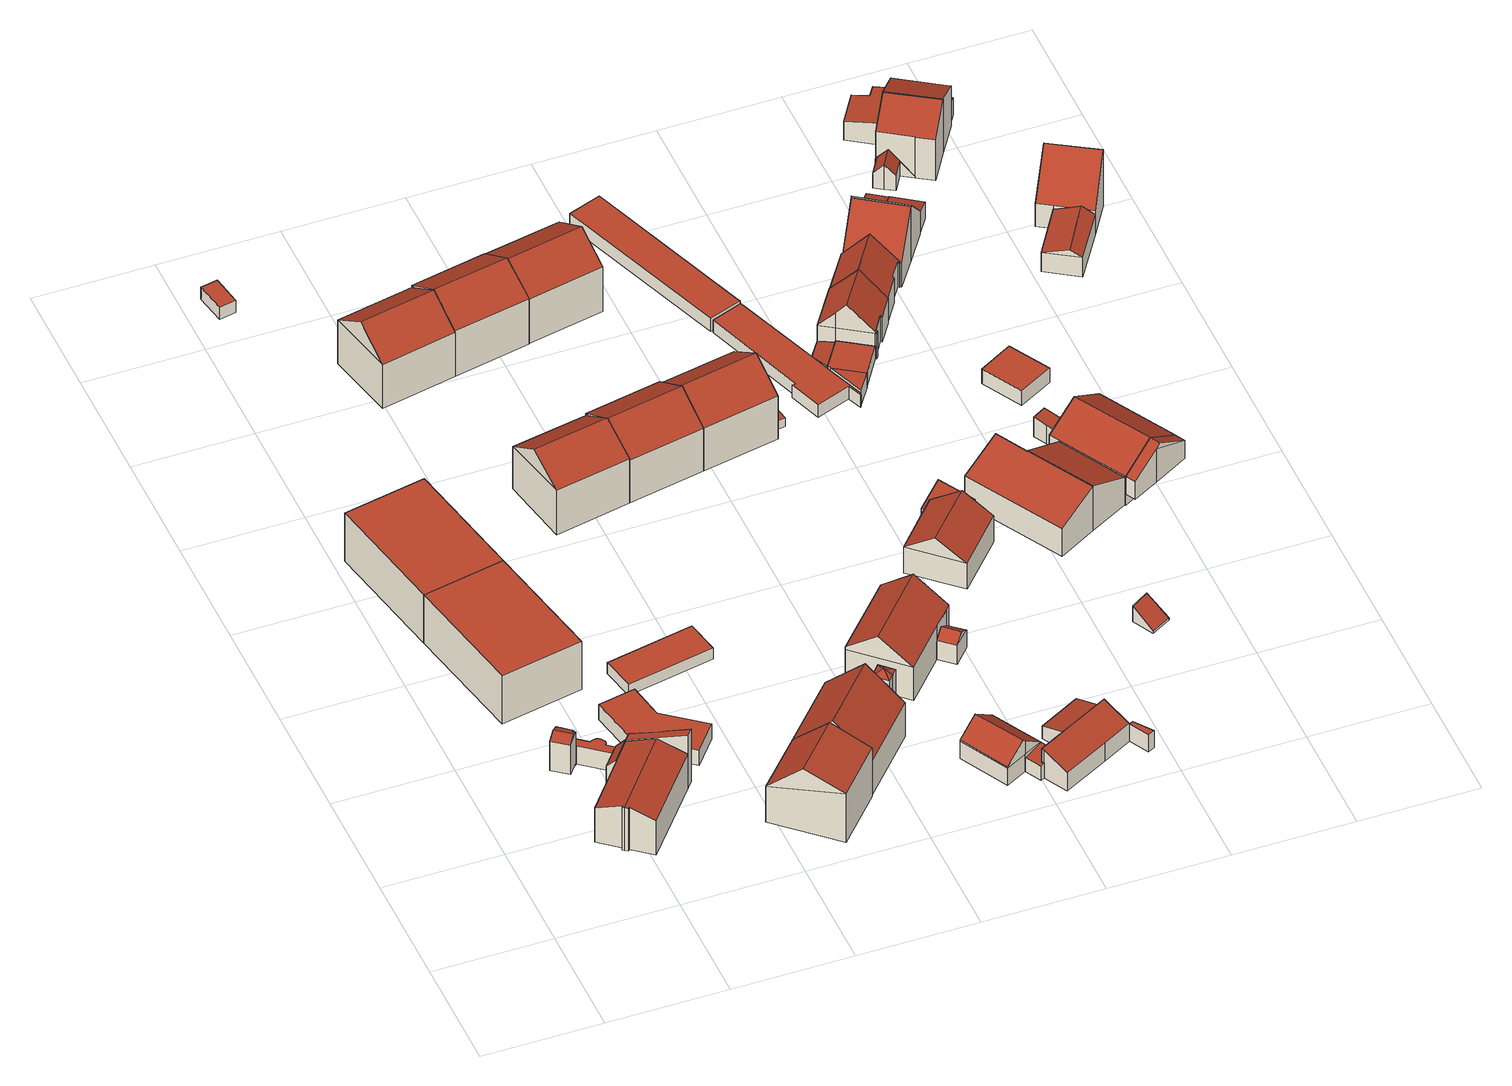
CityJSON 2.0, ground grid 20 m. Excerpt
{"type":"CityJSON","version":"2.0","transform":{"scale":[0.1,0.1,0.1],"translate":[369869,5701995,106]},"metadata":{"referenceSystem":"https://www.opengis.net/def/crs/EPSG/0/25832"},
"CityObjects":{
"building1":{"type":"Building","attributes":{"Gemeindeschluessel":"05911000","Geometrietyp2DReferenz":"3000","function":"31001_1313","roofType":"5000","measuredHeight":6.51,"storeysAboveGround":2},"geometry":[{"type":"Solid","lod":"2","boundaries":[[[[0,1,2,3]],[[4,5,1,0]],[[6,7,5,4]],[[8,9,7,6]],[[10,11,9,8]],[[3,2,11,10]],[[4,0,12,13,8,6]],[[13,12,3,10]],[[3,12,0]],[[8,13,10]],[[1,5,7,9,11,2]]]],"semantics":{"surfaces":[{"type":"WallSurface"},{"type":"RoofSurface"},{"type":"GroundSurface"}],"values":[[0,0,0,0,0,0,1,1,0,0,2]]}}]},
"building2":{"type":"Building","attributes":{"Gemeindeschluessel":"05911000","Geometrietyp2DReferenz":"3000","function":"31001_1010"},"address":[{"country":"Germany","locality":"Bochum","thoroughfareNumber":"17","thoroughfareName":"Freisenbruch"}],"children":["building2-1","building2-2","building2-3"]},
"building2-1":{"type":"BuildingPart","attributes":{"roofType":"2100","measuredHeight":10.44,"storeysAboveGround":2},"parents":["building2"],"geometry":[{"type":"Solid","lod":"2","boundaries":[[[[14,15,16,17]],[[18,19,15,14]],[[20,21,19,18]],[[22,23,24,21,20]],[[17,16,25,26,27]],[[22,20,18,14,17,27]],[[15,19,21,24,28,25,16]],[[26,29,23,22,27]],[[25,28,29,26]],[[28,24,23,29]]]],"semantics":{"surfaces":[{"type":"WallSurface"},{"type":"RoofSurface"},{"type":"GroundSurface"},{"type":"ClosureSurface"}],"values":[[0,0,0,0,0,1,2,0,3,3]]}}]},
"building2-2":{"type":"BuildingPart","attributes":{"roofType":"3100","measuredHeight":8.57,"storeysAboveGround":2},"parents":["building2"],"geometry":[{"type":"Solid","lod":"2","boundaries":[[[[30,31,32,33]],[[34,35,31,30]],[[36,37,35,34]],[[38,39,37,36]],[[40,41,39,38]],[[42,43,41,40]],[[44,45,24,23]],[[33,32,45,44]],[[26,42,40,38,36,34,29]],[[30,33,44,23,29,34]],[[31,35,37,39,41,43,25,28,24,45,32]],[[43,42,26,25]],[[25,26,29,28]],[[24,28,29,23]]]],"semantics":{"surfaces":[{"type":"WallSurface"},{"type":"RoofSurface"},{"type":"GroundSurface"},{"type":"ClosureSurface"}],"values":[[0,0,0,0,0,0,0,0,1,1,2,3,3,3]]}}]},
"building2-3":{"type":"BuildingPart","attributes":{"roofType":"2100","measuredHeight":7.07,"storeysAboveGround":2},"parents":["building2"],"geometry":[{"type":"Solid","lod":"2","boundaries":[[[[46,26,25,47,48]],[[49,50,43,42,51]],[[48,47,50,49]],[[51,46,48,49]],[[25,43,50,47]],[[42,26,46,51]],[[43,25,26,42]]]],"semantics":{"surfaces":[{"type":"WallSurface"},{"type":"RoofSurface"},{"type":"GroundSurface"},{"type":"ClosureSurface"}],"values":[[0,0,0,1,2,0,3]]}}]},
"building3":{"type":"Building","attributes":{"Gemeindeschluessel":"05911000","Geometrietyp2DReferenz":"3000","function":"51009_1610","roofType":"1000","measuredHeight":3.56},"geometry":[{"type":"Solid","lod":"2","boundaries":[[[[52,53,54,55]],[[56,57,53,52]],[[58,59,57,56]],[[60,61,59,58]],[[62,63,61,60]],[[64,65,63,62]],[[66,67,65,64]],[[68,69,67,66]],[[70,71,69,68]],[[72,73,71,70]],[[74,75,73,72]],[[76,77,75,74]],[[78,79,77,76]],[[80,81,79,78]],[[82,83,81,80]],[[84,85,83,82]],[[86,87,85,84]],[[88,89,87,86]],[[90,91,89,88]],[[55,54,91,90]],[[88,86,84,82,80,78,76,74,72,70,68,66,64,62,60,58,56,52,55,90]],[[53,57,59,61,63,65,67,69,71,73,75,77,79,81,83,85,87,89,91,54]]]],"semantics":{"surfaces":[{"type":"WallSurface"},{"type":"RoofSurface"},{"type":"GroundSurface"}],"values":[[0,0,0,0,0,0,0,0,0,0,0,0,0,0,0,0,0,0,0,0,1,2]]}}]},
"building4":{"type":"Building","attributes":{"Gemeindeschluessel":"05911000","Geometrietyp2DReferenz":"3000","function":"31001_1010","roofType":"1000","measuredHeight":9.64,"storeysAboveGround":3},"address":[{"country":"Germany","locality":"Bochum","thoroughfareNumber":"13","thoroughfareName":"Freisenbruch"}],"geometry":[{"type":"Solid","lod":"2","boundaries":[[[[92,93,94,95]],[[96,97,93,92]],[[98,99,97,96]],[[95,94,99,98]],[[96,92,95,98]],[[93,97,99,94]]]],"semantics":{"surfaces":[{"type":"WallSurface"},{"type":"RoofSurface"},{"type":"GroundSurface"}],"values":[[0,0,0,0,1,2]]}}]},
"building5":{"type":"Building","attributes":{"Gemeindeschluessel":"05911000","Geometrietyp2DReferenz":"3000","function":"31001_1010","roofType":"1000","measuredHeight":9.66,"storeysAboveGround":3},"address":[{"country":"Germany","locality":"Bochum","thoroughfareNumber":"15","thoroughfareName":"Freisenbruch"}],"geometry":[{"type":"Solid","lod":"2","boundaries":[[[[100,101,102,103]],[[92,93,101,100]],[[95,94,93,92]],[[103,102,94,95]],[[92,100,103,95]],[[101,93,94,102]]]],"semantics":{"surfaces":[{"type":"WallSurface"},{"type":"RoofSurface"},{"type":"GroundSurface"}],"values":[[0,0,0,0,1,2]]}}]},
"building6":{"type":"Building","attributes":{"Gemeindeschluessel":"05911000","Geometrietyp2DReferenz":"3000","function":"51009_1611","roofType":"5000","measuredHeight":4.18},"geometry":[{"type":"Solid","lod":"2","boundaries":[[[[104,105,106,107]],[[108,109,105,104]],[[110,111,109,108]],[[112,113,111,110]],[[107,106,113,112]],[[114,110,108]],[[108,104,115,114]],[[110,114,115,107,112]],[[107,115,104]],[[105,109,111,113,106]]]],"semantics":{"surfaces":[{"type":"WallSurface"},{"type":"RoofSurface"},{"type":"GroundSurface"}],"values":[[0,0,0,0,0,1,1,1,0,2]]}}]},
"building7":{"type":"Building","attributes":{"Gemeindeschluessel":"05911000","Geometrietyp2DReferenz":"3000","function":"31001_2463","roofType":"1000","measuredHeight":3.02,"storeysAboveGround":1},"geometry":[{"type":"Solid","lod":"2","boundaries":[[[[116,117,118,119]],[[120,121,117,116]],[[122,123,121,120]],[[124,125,123,122]],[[126,127,125,124]],[[119,118,127,126]],[[124,122,120,116,119,126]],[[117,121,123,125,127,118]]]],"semantics":{"surfaces":[{"type":"WallSurface"},{"type":"RoofSurface"},{"type":"GroundSurface"}],"values":[[0,0,0,0,0,0,1,2]]}}]},
"building8":{"type":"Building","attributes":{"Gemeindeschluessel":"05911000","Geometrietyp2DReferenz":"3000","function":"31001_2463","roofType":"1000","measuredHeight":2.39,"storeysAboveGround":1},"geometry":[{"type":"Solid","lod":"2","boundaries":[[[[128,129,130,131]],[[132,133,129,128]],[[134,135,133,132]],[[136,137,135,134]],[[131,130,137,136]],[[134,132,128,131,136]],[[129,133,135,137,130]]]],"semantics":{"surfaces":[{"type":"WallSurface"},{"type":"RoofSurface"},{"type":"GroundSurface"}],"values":[[0,0,0,0,0,1,2]]}}]},
"building9":{"type":"Building","attributes":{"Gemeindeschluessel":"05911000","Geometrietyp2DReferenz":"3000","function":"31001_1100","roofType":"3100","measuredHeight":12.51,"storeysAboveGround":2},"address":[{"country":"Germany","locality":"Bochum","thoroughfareNumber":"8","thoroughfareName":"Freisenbruch"}],"geometry":[{"type":"Solid","lod":"2","boundaries":[[[[138,139,140,141]],[[142,143,139,138]],[[144,145,143,142]],[[141,140,145,144]],[[138,146,142]],[[144,147,141]],[[141,147,146,138]],[[142,146,147,144]],[[139,143,145,140]]]],"semantics":{"surfaces":[{"type":"WallSurface"},{"type":"RoofSurface"},{"type":"GroundSurface"}],"values":[[0,0,0,0,0,0,1,1,2]]}}]},
"building10":{"type":"Building","attributes":{"Gemeindeschluessel":"05911000","Geometrietyp2DReferenz":"3000","function":"31001_2463","roofType":"1000","measuredHeight":2.2,"storeysAboveGround":1},"geometry":[{"type":"Solid","lod":"2","boundaries":[[[[148,149,150,151]],[[152,153,149,148]],[[154,155,153,152]],[[151,150,155,154]],[[152,148,151,154]],[[149,153,155,150]]]],"semantics":{"surfaces":[{"type":"WallSurface"},{"type":"RoofSurface"},{"type":"GroundSurface"}],"values":[[0,0,0,0,1,2]]}}]},
"building11":{"type":"Building","attributes":{"Gemeindeschluessel":"05911000","Geometrietyp2DReferenz":"3000","function":"31001_1010","roofType":"3100","measuredHeight":12.74,"storeysAboveGround":2},"address":[{"country":"Germany","locality":"Bochum","thoroughfareNumber":"3c","thoroughfareName":"Freisenbruch"}],"geometry":[{"type":"Solid","lod":"2","boundaries":[[[[156,157,158,159]],[[160,161,157,156]],[[162,163,161,160]],[[159,158,163,162]],[[156,164,160]],[[162,165,159]],[[159,165,164,156]],[[160,164,165,162]],[[157,161,163,158]]]],"semantics":{"surfaces":[{"type":"WallSurface"},{"type":"RoofSurface"},{"type":"GroundSurface"}],"values":[[0,0,0,0,0,0,1,1,2]]}}]},
"building12":{"type":"Building","attributes":{"Gemeindeschluessel":"05911000","Geometrietyp2DReferenz":"3000","function":"31001_1100","roofType":"3100","measuredHeight":12.61,"storeysAboveGround":2},"address":[{"country":"Germany","locality":"Bochum","thoroughfareNumber":"6","thoroughfareName":"Freisenbruch"}],"geometry":[{"type":"Solid","lod":"2","boundaries":[[[[166,167,168,138]],[[169,170,167,166]],[[171,172,170,169]],[[138,168,172,171]],[[166,173,169]],[[171,174,138]],[[138,174,173,166]],[[169,173,174,171]],[[167,170,172,168]]]],"semantics":{"surfaces":[{"type":"WallSurface"},{"type":"RoofSurface"},{"type":"GroundSurface"}],"values":[[0,0,0,0,0,0,1,1,2]]}}]},
"building13":{"type":"Building","attributes":{"Gemeindeschluessel":"05911000","Geometrietyp2DReferenz":"3000","function":"31001_1010","roofType":"3100","measuredHeight":12.54,"storeysAboveGround":2},"address":[{"country":"Germany","locality":"Bochum","thoroughfareNumber":"1c","thoroughfareName":"Freisenbruch"}],"geometry":[{"type":"Solid","lod":"2","boundaries":[[[[175,176,177,178]],[[179,180,176,175]],[[181,182,180,179]],[[178,177,182,181]],[[175,183,179]],[[181,184,178]],[[178,184,183,175]],[[179,183,184,181]],[[176,180,182,177]]]],"semantics":{"surfaces":[{"type":"WallSurface"},{"type":"RoofSurface"},{"type":"GroundSurface"}],"values":[[0,0,0,0,0,0,1,1,2]]}}]},
"building14":{"type":"Building","attributes":{"Gemeindeschluessel":"05911000","Geometrietyp2DReferenz":"3000","function":"51009_1610","roofType":"5000","measuredHeight":6},"geometry":[{"type":"Solid","lod":"2","boundaries":[[[[185,186,187,188]],[[189,190,186,185]],[[191,192,190,189]],[[193,194,192,191]],[[195,196,194,193]],[[188,187,196,195]],[[197,193,191]],[[191,189,197]],[[197,189,185]],[[198,197,185]],[[185,188,198]],[[188,195,198]],[[198,195,193,197]],[[186,190,192,194,196,187]]]],"semantics":{"surfaces":[{"type":"WallSurface"},{"type":"RoofSurface"},{"type":"GroundSurface"}],"values":[[0,0,0,0,0,0,1,1,1,1,1,1,1,2]]}}]},
"building15":{"type":"Building","attributes":{"Gemeindeschluessel":"05911000","Geometrietyp2DReferenz":"3000","function":"31001_1010","roofType":"5000","measuredHeight":12.77,"storeysAboveGround":2},"address":[{"country":"Germany","locality":"Bochum","thoroughfareNumber":"3b","thoroughfareName":"Freisenbruch"}],"geometry":[{"type":"Solid","lod":"2","boundaries":[[[[199,200,157,201]],[[202,203,200,199]],[[204,161,203,202]],[[201,157,161,204]],[[205,204,202,206]],[[202,199,206]],[[206,199,201,205]],[[201,204,205]],[[200,203,161,157]]]],"semantics":{"surfaces":[{"type":"WallSurface"},{"type":"RoofSurface"},{"type":"GroundSurface"}],"values":[[0,0,0,0,1,0,1,0,2]]}}]},
"building16":{"type":"Building","attributes":{"Gemeindeschluessel":"05911000","Geometrietyp2DReferenz":"3000","function":"31001_1010","roofType":"3100","measuredHeight":12.52,"storeysAboveGround":2},"address":[{"country":"Germany","locality":"Bochum","thoroughfareNumber":"1b","thoroughfareName":"Freisenbruch"}],"geometry":[{"type":"Solid","lod":"2","boundaries":[[[[207,208,176,209]],[[210,211,208,207]],[[212,180,211,210]],[[209,176,180,212]],[[207,213,210]],[[212,214,209]],[[209,214,213,207]],[[210,213,214,212]],[[208,211,180,176]]]],"semantics":{"surfaces":[{"type":"WallSurface"},{"type":"RoofSurface"},{"type":"GroundSurface"}],"values":[[0,0,0,0,0,0,1,1,2]]}}]},
"building17":{"type":"Building","attributes":{"Gemeindeschluessel":"05911000","Geometrietyp2DReferenz":"3000","function":"31001_2729","roofType":"5000","measuredHeight":6.41,"storeysAboveGround":1},"geometry":[{"type":"Solid","lod":"2","boundaries":[[[[215,216,217,218]],[[219,220,216,215]],[[221,222,220,219]],[[223,224,222,221]],[[218,217,224,223]],[[225,226,227,215,218]],[[228,229,226,225]],[[229,228,223,221]],[[227,226,229,221,219]],[[228,225,218,223]],[[227,219,215]],[[216,220,222,224,217]]]],"semantics":{"surfaces":[{"type":"WallSurface"},{"type":"RoofSurface"},{"type":"GroundSurface"}],"values":[[0,0,0,0,0,1,1,0,0,0,0,2]]}}]},
"building18":{"type":"Building","attributes":{"Gemeindeschluessel":"05911000","Geometrietyp2DReferenz":"3000","function":"31001_1220"},"address":[{"country":"Germany","locality":"Bochum","thoroughfareNumber":"4","thoroughfareName":"Freisenbruch"}],"children":["building18-1","building18-2"]},
"building18-1":{"type":"BuildingPart","attributes":{"roofType":"3100","measuredHeight":5.09,"storeysAboveGround":2},"parents":["building18"],"geometry":[{"type":"Solid","lod":"2","boundaries":[[[[230,231,232,233]],[[234,235,231,230]],[[236,237,235,234]],[[238,239,236,234]],[[239,238,230,233]],[[238,234,230]],[[232,231,235,237]],[[232,237,236,233]],[[239,233,236]]]],"semantics":{"surfaces":[{"type":"WallSurface"},{"type":"RoofSurface"},{"type":"GroundSurface"},{"type":"ClosureSurface"}],"values":[[0,0,0,1,1,0,2,3,3]]}}]},
"building18-2":{"type":"BuildingPart","attributes":{"roofType":"5000","measuredHeight":10.87,"storeysAboveGround":2},"parents":["building18"],"geometry":[{"type":"Solid","lod":"2","boundaries":[[[[240,241,242,243]],[[244,245,241,240]],[[246,233,232,245,244]],[[247,248,237,236,249]],[[243,242,248,247]],[[250,251,252,253]],[[249,246,244,253,252,247]],[[251,250,240,243]],[[252,251,243,247]],[[250,253,244,240]],[[241,245,232,237,248,242]],[[239,233,246,249,236]],[[237,232,233,236]],[[233,239,236]]]],"semantics":{"surfaces":[{"type":"WallSurface"},{"type":"RoofSurface"},{"type":"GroundSurface"},{"type":"ClosureSurface"}],"values":[[0,0,0,0,0,1,1,0,0,0,2,0,3,3]]}}]},
"building19":{"type":"Building","attributes":{"Gemeindeschluessel":"05911000","Geometrietyp2DReferenz":"3000","function":"31001_2723","roofType":"2100","measuredHeight":3.38,"storeysAboveGround":1},"geometry":[{"type":"Solid","lod":"2","boundaries":[[[[254,255,256,257]],[[258,220,255,254]],[[215,216,220,258]],[[259,260,216,215]],[[261,262,260,259]],[[257,256,262,261]],[[259,215,258,254,257,261]],[[255,220,216,260,262,256]]]],"semantics":{"surfaces":[{"type":"WallSurface"},{"type":"RoofSurface"},{"type":"GroundSurface"}],"values":[[0,0,0,0,0,0,1,2]]}}]},
"building20":{"type":"Building","attributes":{"Gemeindeschluessel":"05911000","Geometrietyp2DReferenz":"3000","function":"31001_1010","roofType":"3100","measuredHeight":12.67,"storeysAboveGround":2},"address":[{"country":"Germany","locality":"Bochum","thoroughfareNumber":"3a","thoroughfareName":"Freisenbruch"}],"geometry":[{"type":"Solid","lod":"2","boundaries":[[[[263,264,265,266]],[[267,268,264,263]],[[269,270,268,267]],[[266,265,270,269]],[[263,271,267]],[[269,272,266]],[[266,272,271,263]],[[267,271,272,269]],[[264,268,270,265]]]],"semantics":{"surfaces":[{"type":"WallSurface"},{"type":"RoofSurface"},{"type":"GroundSurface"}],"values":[[0,0,0,0,0,0,1,1,2]]}}]},
"building21":{"type":"Building","attributes":{"Gemeindeschluessel":"05911000","Geometrietyp2DReferenz":"3000","function":"31001_2729","roofType":"2100","measuredHeight":5.64,"storeysAboveGround":1},"geometry":[{"type":"Solid","lod":"2","boundaries":[[[[273,256,274,275]],[[276,262,256,273]],[[277,260,262,276]],[[278,279,260,277]],[[280,281,279,278]],[[282,283,281,280]],[[284,285,283,282]],[[275,274,285,284]],[[282,280,278,277,276,273,275,284]],[[256,262,260,279,281,283,285,274]]]],"semantics":{"surfaces":[{"type":"WallSurface"},{"type":"RoofSurface"},{"type":"GroundSurface"}],"values":[[0,0,0,0,0,0,0,0,1,2]]}}]},
"building22":{"type":"Building","attributes":{"Gemeindeschluessel":"05911000","Geometrietyp2DReferenz":"3000","function":"31001_1010","roofType":"3100","measuredHeight":12.53,"storeysAboveGround":2},"address":[{"country":"Germany","locality":"Bochum","thoroughfareNumber":"1a","thoroughfareName":"Freisenbruch"}],"geometry":[{"type":"Solid","lod":"2","boundaries":[[[[286,287,208,288]],[[289,290,287,286]],[[210,211,290,289]],[[288,208,211,210]],[[286,291,289]],[[210,292,288]],[[288,292,291,286]],[[289,291,292,210]],[[287,290,211,208]]]],"semantics":{"surfaces":[{"type":"WallSurface"},{"type":"RoofSurface"},{"type":"GroundSurface"}],"values":[[0,0,0,0,0,0,1,1,2]]}}]},
"building23":{"type":"Building","attributes":{"Gemeindeschluessel":"05911000","Geometrietyp2DReferenz":"3000","function":"51009_1610","roofType":"2100","measuredHeight":4.09},"geometry":[{"type":"Solid","lod":"2","boundaries":[[[[293,294,295,296]],[[297,298,294,293]],[[299,300,298,297]],[[296,295,300,299]],[[297,293,296,299]],[[294,298,300,295]]]],"semantics":{"surfaces":[{"type":"WallSurface"},{"type":"RoofSurface"},{"type":"GroundSurface"}],"values":[[0,0,0,0,1,2]]}}]},
"building24":{"type":"Building","attributes":{"Gemeindeschluessel":"05911000","Geometrietyp2DReferenz":"3000","function":"51009_1610","roofType":"1000","measuredHeight":3.49},"geometry":[{"type":"Solid","lod":"2","boundaries":[[[[301,302,303,304]],[[305,306,302,301]],[[307,308,306,305]],[[304,303,308,307]],[[305,301,304,307]],[[302,306,308,303]]]],"semantics":{"surfaces":[{"type":"WallSurface"},{"type":"RoofSurface"},{"type":"GroundSurface"}],"values":[[0,0,0,0,1,2]]}}]},
"building25":{"type":"Building","attributes":{"Gemeindeschluessel":"05911000","Geometrietyp2DReferenz":"3000","function":"51002_1400","roofType":"1000","measuredHeight":1.69},"geometry":[{"type":"Solid","lod":"2","boundaries":[[[[309,310,311,312]],[[313,314,310,309]],[[315,316,314,313]],[[312,311,316,315]],[[313,309,312,315]],[[310,314,316,311]]]],"semantics":{"surfaces":[{"type":"WallSurface"},{"type":"RoofSurface"},{"type":"GroundSurface"}],"values":[[0,0,0,0,1,2]]}}]},
"building26":{"type":"Building","attributes":{"Gemeindeschluessel":"05911000","Geometrietyp2DReferenz":"3000","function":"31001_1010","roofType":"5000","measuredHeight":8.7,"storeysAboveGround":1},"address":[{"country":"Germany","locality":"Bochum","thoroughfareNumber":"2","thoroughfareName":"Freisenbruch"}],"geometry":[{"type":"Solid","lod":"2","boundaries":[[[[317,318,319,320]],[[321,322,318,317]],[[323,324,322,321]],[[325,326,324,323]],[[320,319,326,325]],[[320,325,327,328]],[[329,328,327,323,321]],[[329,321,317]],[[328,329,317,320]],[[327,325,323]],[[318,322,324,326,319]]]],"semantics":{"surfaces":[{"type":"WallSurface"},{"type":"RoofSurface"},{"type":"GroundSurface"}],"values":[[0,0,0,0,0,1,1,0,0,0,2]]}}]},
"building27":{"type":"Building","attributes":{"Gemeindeschluessel":"05911000","Geometrietyp2DReferenz":"3000","function":"31001_2463","roofType":"1000","measuredHeight":2.57,"storeysAboveGround":1},"geometry":[{"type":"Solid","lod":"2","boundaries":[[[[330,331,332,333]],[[334,335,331,330]],[[336,337,335,334]],[[338,339,337,336]],[[333,332,339,338]],[[336,334,330,333,338]],[[331,335,337,339,332]]]],"semantics":{"surfaces":[{"type":"WallSurface"},{"type":"RoofSurface"},{"type":"GroundSurface"}],"values":[[0,0,0,0,0,1,2]]}}]},
"building28":{"type":"Building","attributes":{"Gemeindeschluessel":"05911000","Geometrietyp2DReferenz":"3000","function":"51009_1610","roofType":"1000","measuredHeight":2.86},"geometry":[{"type":"Solid","lod":"2","boundaries":[[[[340,341,342,343]],[[344,345,341,340]],[[346,347,345,344]],[[348,349,347,346]],[[343,342,349,348]],[[346,344,340,343,348]],[[341,345,347,349,342]]]],"semantics":{"surfaces":[{"type":"WallSurface"},{"type":"RoofSurface"},{"type":"GroundSurface"}],"values":[[0,0,0,0,0,1,2]]}}]},
"building29":{"type":"Building","attributes":{"Gemeindeschluessel":"05911000","Geometrietyp2DReferenz":"3000","function":"31001_2463","roofType":"1000","measuredHeight":2.47,"storeysAboveGround":1},"geometry":[{"type":"Solid","lod":"2","boundaries":[[[[350,351,352,353]],[[354,355,351,350]],[[356,357,355,354]],[[358,359,357,356]],[[360,361,359,358]],[[362,363,361,360]],[[364,365,363,362]],[[366,367,365,364]],[[368,369,367,366]],[[370,371,369,368]],[[372,373,371,370]],[[353,352,373,372]],[[370,368,366,364,362,360,358,356,354,350,353,372]],[[351,355,357,359,361,363,365,367,369,371,373,352]]]],"semantics":{"surfaces":[{"type":"WallSurface"},{"type":"RoofSurface"},{"type":"GroundSurface"}],"values":[[0,0,0,0,0,0,0,0,0,0,0,0,1,2]]}}]},
"building30":{"type":"Building","attributes":{"Gemeindeschluessel":"05911000","Geometrietyp2DReferenz":"3000","function":"31001_2729","roofType":"1000","measuredHeight":2.96,"storeysAboveGround":1},"geometry":[{"type":"Solid","lod":"2","boundaries":[[[[374,375,376,377]],[[378,379,375,374]],[[377,376,379,378]],[[374,377,378]],[[375,379,376]]]],"semantics":{"surfaces":[{"type":"WallSurface"},{"type":"RoofSurface"},{"type":"GroundSurface"}],"values":[[0,0,0,1,2]]}}]},
"building31":{"type":"Building","attributes":{"Gemeindeschluessel":"05911000","Geometrietyp2DReferenz":"3000","function":"31001_1010","roofType":"2100","measuredHeight":2.29,"storeysAboveGround":1},"geometry":[{"type":"Solid","lod":"2","boundaries":[[[[380,381,382,383]],[[384,385,381,380]],[[362,386,385,384]],[[383,382,386,362]],[[384,380,383,362]],[[381,385,386,382]]]],"semantics":{"surfaces":[{"type":"WallSurface"},{"type":"RoofSurface"},{"type":"GroundSurface"}],"values":[[0,0,0,0,1,2]]}}]},
"building32":{"type":"Building","attributes":{"Gemeindeschluessel":"05911000","Geometrietyp2DReferenz":"3000","function":"31001_2463","roofType":"1000","measuredHeight":2.55,"storeysAboveGround":1},"geometry":[{"type":"Solid","lod":"2","boundaries":[[[[387,388,389,374]],[[390,391,388,387]],[[392,393,391,390]],[[378,394,393,392]],[[374,389,394,378]],[[392,390,387,374,378]],[[388,391,393,394,389]]]],"semantics":{"surfaces":[{"type":"WallSurface"},{"type":"RoofSurface"},{"type":"GroundSurface"}],"values":[[0,0,0,0,0,1,2]]}}]},
"building33":{"type":"Building","attributes":{"Gemeindeschluessel":"05911000","Geometrietyp2DReferenz":"3000","function":"31001_1313","roofType":"2100","measuredHeight":3.1,"storeysAboveGround":1},"geometry":[{"type":"Solid","lod":"2","boundaries":[[[[395,396,397,398]],[[399,400,396,395]],[[401,402,400,399]],[[398,397,402,401]],[[399,395,398,401]],[[396,400,402,397]]]],"semantics":{"surfaces":[{"type":"WallSurface"},{"type":"RoofSurface"},{"type":"GroundSurface"}],"values":[[0,0,0,0,1,2]]}}]},
"building34":{"type":"Building","attributes":{"Gemeindeschluessel":"05911000","Geometrietyp2DReferenz":"3000","function":"31001_1010","roofType":"5000","measuredHeight":9.92,"storeysAboveGround":1},"address":[{"country":"Germany","locality":"Bochum","thoroughfareNumber":"20","thoroughfareName":"Stalleickenweg"}],"geometry":[{"type":"Solid","lod":"2","boundaries":[[[[403,404,405,406]],[[407,408,404,403]],[[409,410,408,407]],[[411,412,410,409]],[[413,414,412,411]],[[415,416,414,413]],[[417,418,416,415]],[[419,381,418,417]],[[420,382,381,419]],[[406,405,382,420]],[[407,403,421,422,423,415,413,424,425]],[[426,427,428,422,421]],[[423,422,428,419,417]],[[428,427,420,419]],[[427,426,406,420]],[[426,421,403,406]],[[425,424,411,409]],[[424,413,411]],[[423,417,415]],[[425,409,407]],[[404,408,410,412,414,416,418,381,382,405]]]],"semantics":{"surfaces":[{"type":"WallSurface"},{"type":"RoofSurface"},{"type":"GroundSurface"}],"values":[[0,0,0,0,0,0,0,0,0,0,1,1,0,0,0,0,0,0,0,0,2]]}}]},
"building35":{"type":"Building","attributes":{"Gemeindeschluessel":"05911000","Geometrietyp2DReferenz":"3000","function":"31001_1010","roofType":"5000","measuredHeight":9.47,"storeysAboveGround":1},"address":[{"country":"Germany","locality":"Bochum","thoroughfareNumber":"18","thoroughfareName":"Stalleickenweg"}],"geometry":[{"type":"Solid","lod":"2","boundaries":[[[[429,430,431,406]],[[432,433,430,429]],[[434,435,433,432]],[[436,437,435,434]],[[438,439,437,436]],[[440,441,439,438]],[[442,443,441,440]],[[406,431,443,442]],[[444,429,406,445]],[[440,438,436,434,432,444,445,442]],[[429,444,432]],[[442,445,406]],[[430,433,435,437,439,441,443,431]]]],"semantics":{"surfaces":[{"type":"WallSurface"},{"type":"RoofSurface"},{"type":"GroundSurface"}],"values":[[0,0,0,0,0,0,0,0,1,1,0,0,2]]}}]},
"building36":{"type":"Building","attributes":{"Gemeindeschluessel":"05911000","Geometrietyp2DReferenz":"3000","function":"31001_1010"},"address":[{"country":"Germany","locality":"Bochum","thoroughfareNumber":"22","thoroughfareName":"Stalleickenweg"}],"children":["building36-1","building36-2","building36-3"]},
"building36-1":{"type":"BuildingPart","attributes":{"roofType":"2100","measuredHeight":8.99,"storeysAboveGround":1},"parents":["building36"],"geometry":[{"type":"Solid","lod":"2","boundaries":[[[[446,447,448,449,450]],[[451,452,453,454,455]],[[455,446,450,451]],[[447,454,453,448]],[[447,446,455,454]],[[452,451,450,449]],[[448,453,452,449]]]],"semantics":{"surfaces":[{"type":"WallSurface"},{"type":"RoofSurface"},{"type":"GroundSurface"},{"type":"ClosureSurface"}],"values":[[0,0,1,2,3,0,3]]}}]},
"building36-2":{"type":"BuildingPart","attributes":{"roofType":"2100","measuredHeight":8.89,"storeysAboveGround":1},"parents":["building36"],"geometry":[{"type":"Solid","lod":"2","boundaries":[[[[456,457,458,459]],[[449,448,457,456]],[[460,461,453,452]],[[462,463,461,460]],[[459,458,463,462]],[[460,452,449,456,459,462]],[[457,448,453,461,463,458]],[[448,449,452,453]]]],"semantics":{"surfaces":[{"type":"WallSurface"},{"type":"RoofSurface"},{"type":"GroundSurface"},{"type":"ClosureSurface"}],"values":[[0,0,0,0,0,1,2,3]]}}]},
"building36-3":{"type":"BuildingPart","attributes":{"roofType":"3100","measuredHeight":9.52,"storeysAboveGround":1},"parents":["building36"],"geometry":[{"type":"Solid","lod":"2","boundaries":[[[[464,465,466,467]],[[468,454,465,464]],[[455,454,468]],[[447,446,469]],[[470,471,447,469]],[[472,473,471,470]],[[474,475,473,472]],[[476,477,475,474]],[[467,466,477,476]],[[470,469,468,464,467,472]],[[476,474,472,467]],[[465,454,447,471,473,475,477,466]],[[455,468,469,446]],[[447,454,455,446]]]],"semantics":{"surfaces":[{"type":"WallSurface"},{"type":"RoofSurface"},{"type":"GroundSurface"},{"type":"ClosureSurface"}],"values":[[0,0,0,0,0,0,0,0,0,1,1,2,0,3]]}}]},
"building37":{"type":"Building","attributes":{"Gemeindeschluessel":"05911000","Geometrietyp2DReferenz":"3000","function":"51009_1610","roofType":"2100","measuredHeight":3.95},"geometry":[{"type":"Solid","lod":"2","boundaries":[[[[478,479,480,481]],[[482,483,479,478]],[[484,473,483,482]],[[485,486,473,484]],[[487,488,486,485]],[[481,480,488,487]],[[485,484,482,478,481,487]],[[479,483,473,486,488,480]]]],"semantics":{"surfaces":[{"type":"WallSurface"},{"type":"RoofSurface"},{"type":"GroundSurface"}],"values":[[0,0,0,0,0,0,1,2]]}}]},
"building38":{"type":"Building","attributes":{"Gemeindeschluessel":"05911000","Geometrietyp2DReferenz":"3000","function":"31001_1010","roofType":"2100","measuredHeight":10.77,"storeysAboveGround":1},"address":[{"country":"Germany","locality":"Bochum","thoroughfareNumber":"16","thoroughfareName":"Stalleickenweg"}],"geometry":[{"type":"Solid","lod":"2","boundaries":[[[[489,490,491,492]],[[493,494,490,489]],[[495,496,494,493]],[[497,498,496,495]],[[492,491,498,497]],[[495,493,489,492,497]],[[490,494,496,498,491]]]],"semantics":{"surfaces":[{"type":"WallSurface"},{"type":"RoofSurface"},{"type":"GroundSurface"}],"values":[[0,0,0,0,0,1,2]]}}]},
"building39":{"type":"Building","attributes":{"Gemeindeschluessel":"05911000","Geometrietyp2DReferenz":"3000","function":"31001_2463","roofType":"1000","measuredHeight":2.97,"storeysAboveGround":1},"geometry":[{"type":"Solid","lod":"2","boundaries":[[[[499,500,501,502]],[[503,504,500,499]],[[505,506,504,503]],[[502,501,506,505]],[[503,499,502,505]],[[500,504,506,501]]]],"semantics":{"surfaces":[{"type":"WallSurface"},{"type":"RoofSurface"},{"type":"GroundSurface"}],"values":[[0,0,0,0,1,2]]}}]},
"building40":{"type":"Building","attributes":{"Gemeindeschluessel":"05911000","Geometrietyp2DReferenz":"3000","function":"51009_1610","roofType":"5000","measuredHeight":7.14},"geometry":[{"type":"Solid","lod":"2","boundaries":[[[[476,507,508,464]],[[509,510,507,476]],[[511,512,510,509]],[[513,514,512,511]],[[464,508,514,513]],[[509,476,467,515]],[[515,467,464,513,511]],[[509,515,511]],[[464,467,476]],[[507,510,512,514,508]]]],"semantics":{"surfaces":[{"type":"WallSurface"},{"type":"RoofSurface"},{"type":"GroundSurface"}],"values":[[0,0,0,0,0,1,1,0,0,2]]}}]},
"building41":{"type":"Building","attributes":{"Gemeindeschluessel":"05911000","Geometrietyp2DReferenz":"3000","function":"31001_1010"},"address":[{"country":"Germany","locality":"Bochum","thoroughfareNumber":"14","thoroughfareName":"Stalleickenweg"}],"children":["building41-1","building41-2"]},
"building41-1":{"type":"BuildingPart","attributes":{"roofType":"2100","measuredHeight":11.03,"storeysAboveGround":1},"parents":["building41"],"geometry":[{"type":"Solid","lod":"2","boundaries":[[[[516,517,490,518]],[[519,520,521,517,516]],[[522,523,524,525,526]],[[527,494,523,522]],[[518,490,494,527]],[[522,526,519,516,518,527]],[[517,521,524,523,494,490]],[[525,520,519,526]],[[524,521,520,525]]]],"semantics":{"surfaces":[{"type":"WallSurface"},{"type":"RoofSurface"},{"type":"GroundSurface"},{"type":"ClosureSurface"}],"values":[[0,0,0,0,0,1,2,0,3]]}}]},
"building41-2":{"type":"BuildingPart","attributes":{"roofType":"2100","measuredHeight":4.39,"storeysAboveGround":1},"parents":["building41"],"geometry":[{"type":"Solid","lod":"2","boundaries":[[[[528,529,521,520]],[[530,531,529,528]],[[525,524,531,530]],[[528,520,525,530]],[[521,529,531,524]],[[524,525,520,521]]]],"semantics":{"surfaces":[{"type":"WallSurface"},{"type":"RoofSurface"},{"type":"GroundSurface"},{"type":"ClosureSurface"}],"values":[[0,0,0,1,2,3]]}}]},
"building42":{"type":"Building","attributes":{"Gemeindeschluessel":"05911000","Geometrietyp2DReferenz":"3000","function":"31001_1010","roofType":"2100","measuredHeight":4.24,"storeysAboveGround":1},"geometry":[{"type":"Solid","lod":"2","boundaries":[[[[532,533,534,535]],[[525,536,533,532]],[[537,538,536,525]],[[535,534,538,537]],[[525,532,535,537]],[[533,536,538,534]]]],"semantics":{"surfaces":[{"type":"WallSurface"},{"type":"RoofSurface"},{"type":"GroundSurface"}],"values":[[0,0,0,0,1,2]]}}]},
"building43":{"type":"Building","attributes":{"Gemeindeschluessel":"05911000","Geometrietyp2DReferenz":"3000","function":"31001_1010"},"address":[{"country":"Germany","locality":"Bochum","thoroughfareNumber":"12","thoroughfareName":"Stalleickenweg"}],"children":["building43-1","building43-2"]},
"building43-1":{"type":"BuildingPart","attributes":{"roofType":"5000","measuredHeight":4.94,"storeysAboveGround":1},"parents":["building43"],"geometry":[{"type":"Solid","lod":"2","boundaries":[[[[539,540,541,542]],[[543,544,545,546]],[[547,548,544,543]],[[549,550,548,547]],[[551,552,550,549]],[[553,554,552,551]],[[555,556,554,553]],[[542,541,556,555]],[[549,547,543,546,557,551]],[[539,542,555,553,551,557]],[[540,558,545,544,548,550,552,554,556,541]],[[540,539,557,558]],[[557,546,545,558]]]],"semantics":{"surfaces":[{"type":"WallSurface"},{"type":"RoofSurface"},{"type":"GroundSurface"},{"type":"ClosureSurface"}],"values":[[0,0,0,0,0,0,0,0,1,1,2,3,3]]}}]},
"building43-2":{"type":"BuildingPart","attributes":{"roofType":"2100","measuredHeight":10.73,"storeysAboveGround":1},"parents":["building43"],"geometry":[{"type":"Solid","lod":"2","boundaries":[[[[559,560,540,539,561]],[[562,563,560,559]],[[564,565,563,562]],[[566,567,565,564]],[[568,544,567,566]],[[569,546,545,544,568]],[[566,564,562,559,561,569,568]],[[558,540,560,563,565,567,544,545]],[[557,546,569,561,539]],[[540,558,557,539]],[[545,546,557,558]]]],"semantics":{"surfaces":[{"type":"WallSurface"},{"type":"RoofSurface"},{"type":"GroundSurface"},{"type":"ClosureSurface"}],"values":[[0,0,0,0,0,0,1,2,0,3,3]]}}]},
"building44":{"type":"Building","attributes":{"Gemeindeschluessel":"05911000","Geometrietyp2DReferenz":"3000","function":"31001_1010"},"address":[{"country":"Germany","locality":"Bochum","thoroughfareNumber":"10","thoroughfareName":"Stalleickenweg"}],"children":["building44-1","building44-2","building44-3"]},
"building44-1":{"type":"BuildingPart","attributes":{"roofType":"2100","measuredHeight":10.76,"storeysAboveGround":1},"parents":["building44"],"geometry":[{"type":"Solid","lod":"2","boundaries":[[[[570,560,571]],[[572,573,574,575,576]],[[577,565,573,572]],[[578,563,565,577]],[[571,560,563,578]],[[577,572,576,579,580,571,578]],[[581,582,574,573,565,563,560]],[[583,570,571,580]],[[581,560,570,583]],[[584,583,580,579]],[[585,582,581,583,584]],[[585,584,579,576,575]],[[574,582,585,575]]]],"semantics":{"surfaces":[{"type":"WallSurface"},{"type":"RoofSurface"},{"type":"GroundSurface"},{"type":"ClosureSurface"}],"values":[[0,0,0,0,0,1,2,0,3,0,3,0,3]]}}]},
"building44-2":{"type":"BuildingPart","attributes":{"roofType":"2100","measuredHeight":4.36,"storeysAboveGround":1},"parents":["building44"],"geometry":[{"type":"Solid","lod":"2","boundaries":[[[[586,587,588,589]],[[590,591,587,586]],[[592,593,591,590]],[[594,595,596,593,592]],[[589,588,560,570]],[[583,584,594,592,590,586,589,570]],[[587,591,593,596,582,581,560,588]],[[595,594,584,585]],[[582,596,595,585]],[[581,582,585,584,583]],[[581,583,570,560]]]],"semantics":{"surfaces":[{"type":"WallSurface"},{"type":"RoofSurface"},{"type":"GroundSurface"},{"type":"ClosureSurface"}],"values":[[0,0,0,0,0,1,2,0,3,3,3]]}}]},
"building44-3":{"type":"BuildingPart","attributes":{"roofType":"2100","measuredHeight":4.33,"storeysAboveGround":1},"parents":["building44"],"geometry":[{"type":"Solid","lod":"2","boundaries":[[[[597,598,596,595]],[[599,600,598,597]],[[601,602,600,599]],[[575,574,602,601]],[[601,599,597,595,585,575]],[[596,598,600,602,574,582]],[[596,582,585,595]],[[582,574,575,585]]]],"semantics":{"surfaces":[{"type":"WallSurface"},{"type":"RoofSurface"},{"type":"GroundSurface"},{"type":"ClosureSurface"}],"values":[[0,0,0,0,1,2,3,3]]}}]},
"building45":{"type":"Building","attributes":{"Gemeindeschluessel":"05911000","Geometrietyp2DReferenz":"3000","function":"31001_1010"},"address":[{"country":"Germany","locality":"Bochum","thoroughfareNumber":"13","thoroughfareName":"Stalleickenweg"}],"children":["building45-1","building45-2"]},
"building45-1":{"type":"BuildingPart","attributes":{"roofType":"2100","measuredHeight":11.22,"storeysAboveGround":2},"parents":["building45"],"geometry":[{"type":"Solid","lod":"2","boundaries":[[[[603,604,605,606]],[[607,608,609,604,603]],[[610,611,612]],[[613,614,610,612]],[[606,605,614,613]],[[612,615,616,607,603,606,613]],[[604,609,610,614,605]],[[615,612,611]],[[608,607,616]],[[610,609,608,611]],[[608,616,615,611]]]],"semantics":{"surfaces":[{"type":"WallSurface"},{"type":"RoofSurface"},{"type":"GroundSurface"},{"type":"ClosureSurface"}],"values":[[0,0,0,0,0,1,2,0,0,3,3]]}}]},
"building45-2":{"type":"BuildingPart","attributes":{"roofType":"3100","measuredHeight":5.08,"storeysAboveGround":2},"parents":["building45"],"geometry":[{"type":"Solid","lod":"2","boundaries":[[[[617,618,609,608]],[[619,620,618,617]],[[611,610,620,619]],[[621,622,615,611,619]],[[616,622,621,617,608]],[[621,619,617]],[[609,618,620,610]],[[610,611,608,609]],[[622,616,615]],[[615,616,608,611]]]],"semantics":{"surfaces":[{"type":"WallSurface"},{"type":"RoofSurface"},{"type":"GroundSurface"},{"type":"ClosureSurface"}],"values":[[0,0,0,1,1,0,2,3,0,3]]}}]}
},
"vertices":[
[141,349,93],[141,349,34],[120,323,34],[120,323,92],[162,332,93],[162,332,34],[158,327,96],[158,327,34],[162,324,96],[162,324,34],[146,303,92],[146,303,34],[132,338,99],[157,318,99],
[271,260,114],[271,260,27],[234,291,27],[234,291,97],[280,254,118],[280,254,27],[309,230,132],[309,230,27],[300,218,132],[300,218,95],[300,218,27],[224,279,27],[224,279,95],[224,279,97],[262,249,27],[262,249,113],
[166,122,111],[166,122,27],[168,125,27],[168,125,111],[161,125,113],[161,125,27],[158,128,111],[158,128,27],[160,131,111],[160,131,27],[127,159,95],[127,159,27],[194,242,95],[194,242,27],[201,98,95],[201,98,27],
[224,279,98],[212,289,27],[212,289,81],[182,252,81],[182,252,27],[194,242,98],
[162,324,65],[162,324,29],[164,327,29],[164,327,65],[158,327,65],[158,327,29],[162,332,65],[162,332,29],[152,340,65],[152,340,29],[160,350,65],[160,350,29],[187,328,65],[187,328,29],[190,330,65],[190,330,29],[194,331,65],[194,331,29],[198,331,65],[198,331,29],[201,330,65],[201,330,29],[204,328,65],[204,328,29],[206,325,65],[206,325,29],[208,321,65],[208,321,29],[208,317,65],[208,317,29],[208,316,65],[208,316,29],[206,313,65],[206,313,29],[234,291,65],[234,291,29],[224,279,65],[224,279,29],[212,289,65],[212,289,29],
[188,679,132],[188,679,36],[50,652,36],[50,652,132],[230,469,132],[230,469,36],[92,442,132],[92,442,36],
[146,890,132],[146,890,36],[8,863,36],[8,863,132],
[256,318,59],[256,318,28],[234,291,28],[234,291,60],[311,274,59],[311,274,28],[289,246,59],[289,246,28],[280,254,59],[280,254,28],[282,275,70],[245,304,70],
[232,407,58],[232,407,28],[248,324,28],[248,324,58],[294,419,58],[294,419,28],[305,358,58],[305,358,28],[372,305,58],[372,305,28],[333,257,58],[333,257,28],
[32,1479,61],[32,1479,37],[24,1478,37],[24,1478,61],[52,1483,61],[52,1483,37],[61,1431,61],[61,1431,37],[33,1426,61],[33,1426,37],
[455,189,97],[455,189,26],[379,107,26],[379,107,97],[547,101,123],[547,101,26],[473,21,123],[473,21,26],[498,148,151],[423,67,151],
[426,520,55],[426,520,33],[279,491,33],[279,491,55],[437,463,55],[437,463,33],[291,434,55],[291,434,33],
[288,1297,124],[288,1297,37],[160,1271,37],[160,1271,124],[311,1179,125],[311,1179,37],[185,1154,124],[185,1154,37],[300,1237,165],[173,1212,165],
[546,288,97],[546,288,29],[455,189,29],[640,202,97],[640,202,29],[547,101,96],[547,101,29],[593,245,155],[501,145,155],
[427,948,115],[427,948,31],[301,924,31],[301,924,115],[450,830,120],[450,830,31],[324,805,120],[324,805,31],[438,889,156],[312,865,156],
[645,304,83],[645,304,30],[639,310,30],[639,310,83],[660,290,83],[660,290,30],[651,280,83],[651,280,30],[642,270,83],[642,270,30],[621,289,83],[621,289,30],[641,290,90],[640,290,90],
[415,1322,128],[415,1322,37],[288,1297,128],[439,1205,128],[439,1205,37],[311,1179,128],[300,1238,165],[427,1263,165],
[555,973,119],[555,973,31],[427,948,119],[578,855,117],[578,855,31],[450,830,117],[567,913,156],[438,888,156],
[810,86,59],[810,86,25],[765,168,25],[765,168,59],[778,69,59],[778,69,25],[743,50,59],[743,50,25],[699,131,59],[699,131,25],[730,148,90],[774,67,90],[778,69,86],[699,131,62],[743,50,62],
[797,350,65],[797,350,30],[773,371,30],[773,371,65],[770,320,68],[770,320,30],[746,342,68],[746,342,30],[782,333,81],[758,355,81],
[701,453,96],[701,453,30],[601,345,30],[601,345,96],[780,379,96],[780,379,30],[773,371,96],[681,271,96],[681,271,30],[746,342,96],[701,453,101],[601,345,101],[640,310,139],[739,418,139],
[793,42,53],[793,42,25],[799,45,25],[799,45,55],[778,69,53],[822,62,59],[822,62,25],[797,49,55],[797,49,25],
[544,1347,127],[544,1347,38],[415,1322,38],[415,1322,127],[567,1231,127],[567,1231,38],[439,1205,127],[439,1205,38],[556,1287,164],[427,1261,164],
[799,45,80],[820,6,25],[820,6,61],[797,49,82],[822,62,82],[853,79,82],[853,79,25],[923,116,82],[923,116,25],[946,73,61],[946,73,25],[897,47,61],[897,47,25],
[684,998,115],[684,998,31],[555,973,115],[707,880,117],[707,880,31],[696,940,156],[567,915,156],
[923,116,67],[923,116,26],[898,164,26],[898,164,51],[853,79,67],[853,79,26],[828,126,51],[828,126,26],
[953,77,60],[953,77,26],[946,73,26],[946,73,60],[975,46,60],[975,46,26],[964,40,60],[964,40,26],
[721,926,52],[721,926,35],[699,922,35],[699,922,52],[726,898,52],[726,898,35],[704,894,52],[704,894,35],
[884,579,86],[884,579,34],[844,616,34],[844,616,86],[919,547,86],[919,547,34],[844,465,86],[844,465,34],[769,533,86],[769,533,34],[806,499,121],[882,581,121],[884,579,119],
[646,1443,64],[646,1443,38],[591,1423,38],[591,1423,64],[750,1160,64],[750,1160,38],[754,1150,64],[754,1150,38],[699,1130,64],[699,1130,38],
[881,675,64],[881,675,35],[834,625,35],[834,625,64],[916,614,64],[916,614,35],[884,579,64],[884,579,35],[844,616,64],[844,616,35],
[758,952,61],[758,952,36],[778,897,36],[778,897,61],[764,953,61],[764,953,36],[703,1129,61],[703,1129,36],[754,1148,61],[754,1148,36],[757,1140,61],[757,1140,36],[809,1000,61],[809,1000,36],[821,967,61],[821,967,36],[823,960,61],[823,960,36],[847,897,61],[847,897,36],[845,894,61],[845,894,36],[835,918,61],[835,918,36],
[823,960,67],[823,960,38],[847,897,38],[847,897,67],[869,930,67],[869,930,38],
[852,1013,64],[852,1013,42],[829,1029,42],[829,1029,61],[821,967,65],[821,967,42],[809,1000,42],
[821,967,67],[821,967,41],[823,960,41],[852,1013,67],[852,1013,41],[902,980,67],[902,980,41],[869,930,41],
[1047,312,61],[1047,312,30],[1065,276,30],[1065,276,34],[1077,331,61],[1077,331,30],[1098,295,34],[1098,295,30],
[949,1045,92],[949,1045,42],[875,1096,42],[875,1096,92],[925,1010,92],[925,1010,42],[923,1012,92],[923,1012,42],[905,984,92],[905,984,42],[907,983,92],[907,983,42],[904,979,92],[904,979,42],[902,980,92],[902,980,42],[852,1013,92],[829,1029,92],[912,1070,141],[866,1004,141],[902,980,95],[905,984,95],[923,1012,95],[875,1096,94],[829,1029,93],[852,1013,123],
[920,1162,92],[920,1162,46],[875,1096,46],[994,1112,94],[994,1112,46],[992,1108,94],[992,1108,46],[990,1110,96],[990,1110,46],[971,1083,97],[971,1083,46],[973,1081,94],[973,1081,46],[949,1045,93],[949,1045,46],[956,1137,141],[911,1071,141],
[1078,686,65],[1078,686,10],[1014,650,10],[1014,650,98],[1014,650,99],[1075,541,99],[1075,541,98],[1075,541,10],[1139,576,10],[1139,576,65],
[1013,650,98],[1013,650,10],[984,703,10],[984,703,98],[1011,505,65],[1011,505,10],[920,667,65],[920,667,10],
[1140,574,68],[1140,574,10],[1191,603,10],[1191,603,105],[1139,576,68],[1078,686,68],[1069,701,68],[1069,701,10],[1120,729,105],[1120,729,10],[1171,758,69],[1171,758,10],[1242,631,69],[1242,631,10],
[1092,779,49],[1092,779,10],[1070,766,10],[1070,766,49],[1105,756,47],[1105,756,10],[1120,729,45],[1097,716,44],[1097,716,10],[1082,744,47],[1082,744,10],
[956,1211,152],[956,1211,44],[922,1161,44],[922,1161,91],[1031,1160,152],[1031,1160,44],[996,1110,91],[996,1110,44],[994,1112,91],[994,1112,44],
[1087,908,66],[1087,908,37],[1031,876,37],[1031,876,66],[1125,840,66],[1125,840,37],[1068,809,66],[1068,809,37],
[1242,631,33],[1140,574,33],[1251,615,69],[1251,615,33],[1193,582,99],[1193,582,33],[1149,558,68],[1149,558,33],[1200,586,105],
[990,1260,90],[990,1260,44],[956,1211,155],[991,1259,90],[991,1259,88],[991,1259,44],[1065,1209,90],[1065,1209,44],[1020,1240,44],[1020,1240,88],[1020,1240,90],[1031,1160,154],
[1010,1287,78],[1010,1287,44],[1039,1267,78],[1039,1267,44],
[1065,1209,88],[1065,1209,46],[1084,1236,46],[1084,1236,79],[1020,1240,46],[1039,1267,79],[1039,1267,46],
[1053,1357,75],[1053,1357,47],[1052,1356,47],[1052,1356,75],[1103,1323,49],[1103,1323,47],[1103,1324,47],[1103,1324,49],[1083,1336,76],[1083,1336,47],[1066,1308,76],[1066,1308,47],[1051,1317,96],[1051,1317,47],[1036,1326,76],[1036,1326,47],[1054,1355,77],[1054,1355,47],[1069,1346,96],[1069,1346,47],
[1085,1408,154],[1085,1408,47],[1053,1357,128],[1086,1407,154],[1086,1407,47],[1162,1359,154],[1162,1359,47],[1129,1307,128],[1129,1307,47],[1103,1323,128],[1103,1324,128],
[1085,1408,91],[1085,1408,155],[1195,1410,127],[1195,1410,47],[1194,1411,47],[1194,1411,90],[1194,1411,127],[1162,1359,155],[1086,1407,155],[1119,1459,127],[1118,1460,127],[1118,1460,47],[1119,1459,47],[1118,1460,91],[1119,1459,91],[1119,1459,90],
[1067,1490,85],[1067,1490,47],[1035,1440,47],[1035,1440,85],[1091,1475,88],[1091,1475,47],[1102,1492,88],[1102,1492,47],[1129,1475,91],[1129,1475,83],[1129,1475,47],
[1137,1488,76],[1137,1488,47],[1204,1446,76],[1204,1446,47],[1207,1433,80],[1207,1433,47],
[1340,1166,157],[1340,1166,44],[1264,1213,44],[1264,1213,156],[1307,1113,90],[1307,1113,83],[1307,1113,44],[1253,1147,44],[1253,1147,83],[1253,1147,90],[1230,1161,90],[1230,1161,44],[1273,1134,90],[1297,1120,90],
[1254,1031,83],[1254,1031,44],[1201,1065,83],[1201,1065,44],[1237,1042,95],[1289,1125,95]
]}
